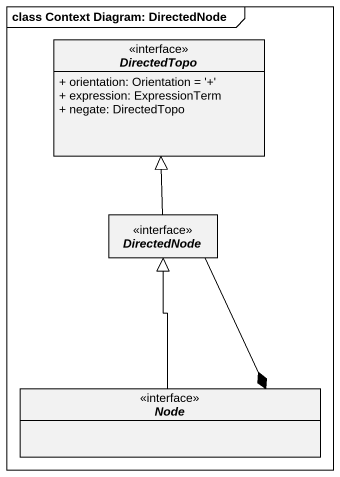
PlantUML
@startuml
mainframe class Context Diagram: DirectedNode
hide circle
hide empty members
skinparam classAttributeIconSize 0
interface DirectedTopo {
  + orientation: Orientation = '+'
  + expression: ExpressionTerm
  + negate: DirectedTopo
}
interface DirectedNode
interface "Node" as Node_
DirectedNode -up-|> DirectedTopo
DirectedNode --* Node_
Node_ -up-|> DirectedNode
@enduml
